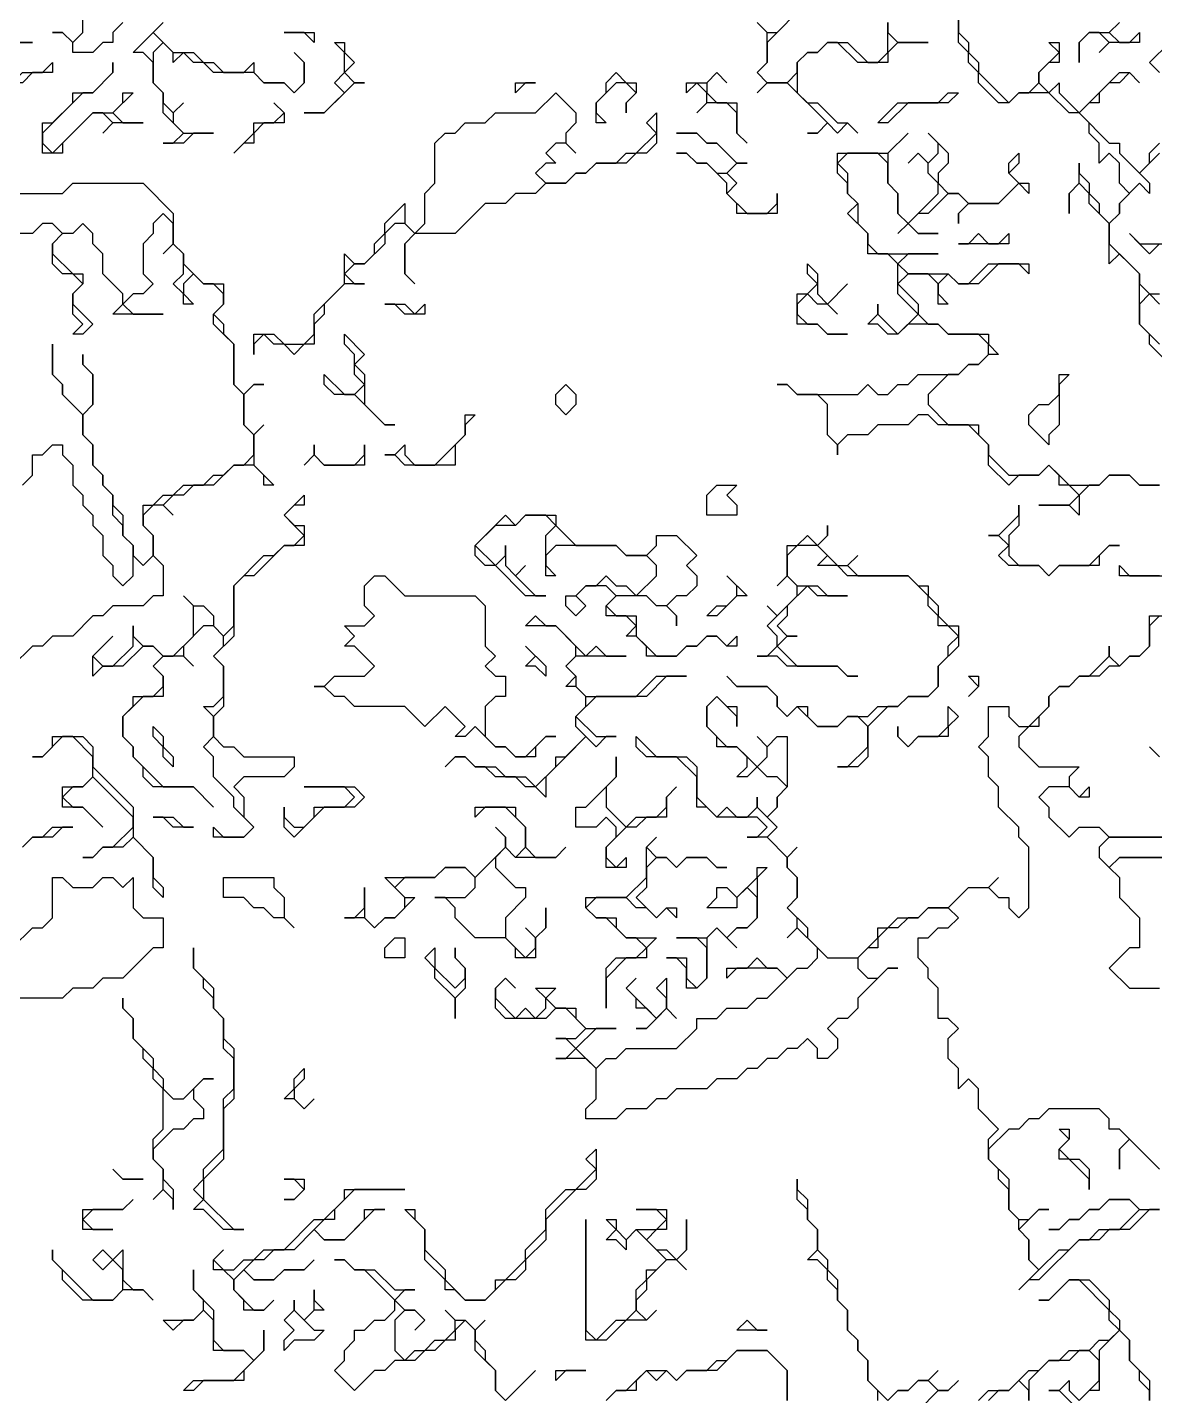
# Model space of a CAD drawing. Header units: metres. Extents: x 0 to 96.9, y 0 to 54.3.
# Drawn here: x 76.55 to 87.75, y 21.15 to 34.75 of the extents above; entities that cross this region are included whole.
import ezdxf

# ---------------------------------------------------------------- set-up
doc = ezdxf.new("R2010")
doc.units = ezdxf.units.M

msp = doc.modelspace()

# ---------------------------------------------------------------- linework, layer by layer
for points in [[(77.5, 34.8), (77.4, 34.7), (77.4, 34.6), (77.3, 34.6), (77.2, 34.5), (77, 34.5), (77, 34.6), (76.9, 34.7), (76.8, 34.7), (76.9, 34.7), (77, 34.6), (77.1, 34.7), (77.1, 34.9)], [(83.8, 34.8), (83.9, 34.7), (84, 34.7), (84.2, 34.9)], [(85.8, 34.9), (85.8, 34.7), (85.9, 34.6), (85.9, 34.5), (86, 34.4), (86, 34.3), (86.3, 34), (86.4, 34.1), (86.5, 34.1), (86.6, 34.2), (86.6, 34.3), (86.8, 34.5), (86.7, 34.6), (86.8, 34.6), (86.8, 34.4), (86.7, 34.4), (86.6, 34.3), (86.6, 34.2), (86.7, 34.1), (86.8, 34.2), (86.8, 34.1), (87, 33.9), (87.4, 34.3), (87.5, 34.3), (87.6, 34.2), (87.5, 34.3), (87.4, 34.2), (87.3, 34.2), (87.2, 34.1), (87.2, 34), (87.1, 34), (87, 33.9), (87.3, 33.6), (87.4, 33.6), (87.4, 33.5), (87.6, 33.3), (87.7, 33.4), (87.7, 33.5), (87.8, 33.6)], [(87.9, 31.4), (87.7, 31.6), (87.7, 31.7), (87.6, 31.8), (87.6, 32.3), (87.4, 32.5), (87.3, 32.4), (87.3, 32.8), (87.1, 33), (87.1, 33.1), (87, 33.2), (86.9, 33.1), (86.9, 32.9), (86.9, 33.1), (87, 33.2), (87, 33.4), (87, 33.3), (87.1, 33.2), (87.1, 33.1), (87.2, 33), (87.2, 32.9), (87.3, 32.8), (87.4, 32.9), (87.4, 33), (87.5, 33.1), (87.4, 33.2), (87.4, 33.4), (87.3, 33.5), (87.2, 33.4), (87.2, 33.6), (87.1, 33.7), (87.1, 33.8), (87, 33.9), (86.9, 33.9), (86.7, 34.1), (86.4, 34.1), (86.3, 34), (86.2, 34), (86, 34.2), (86, 34.3), (85.9, 34.4), (85.9, 34.5), (85.8, 34.6), (85.8, 34.9)], [(77.9, 34.8), (77.8, 34.7), (78, 34.5), (78.2, 34.5), (78.3, 34.4), (78.4, 34.4), (78.5, 34.3), (78.7, 34.3), (78.8, 34.4), (78.8, 34.3), (78.9, 34.2), (79.1, 34.2), (79.2, 34.1), (79.3, 34.2), (79.3, 34.4), (79.2, 34.5), (79.3, 34.4), (79.3, 34.2), (79.2, 34.1), (79.1, 34.2), (78.9, 34.2), (78.8, 34.3), (78.4, 34.3), (78.3, 34.4), (78.2, 34.4), (78.1, 34.5), (78, 34.4), (78, 34.5), (77.9, 34.6), (77.8, 34.5), (77.8, 34.2), (77.9, 34.1), (77.9, 34), (78, 33.9), (78.1, 34), (78, 33.9), (78, 33.8), (78.1, 33.7), (78.4, 33.7), (78.2, 33.7), (78.1, 33.6), (77.9, 33.6), (78, 33.6), (78.1, 33.7), (77.9, 33.9), (77.9, 34.1), (77.8, 34.2), (77.8, 34.4), (77.7, 34.5), (77.6, 34.5), (77.9, 34.8)], [(84.1, 34.8), (83.9, 34.6), (83.9, 34.4), (83.8, 34.3), (83.9, 34.2), (84.1, 34.2), (84.2, 34.3), (84.2, 34.4), (84.3, 34.5), (84.4, 34.5), (84.5, 34.6), (84.7, 34.6), (84.9, 34.4), (85, 34.4), (85.1, 34.5), (85.1, 34.8), (85.1, 34.7), (85.2, 34.6), (85.5, 34.6), (85.2, 34.6), (85.1, 34.5), (85.1, 34.4), (84.8, 34.4), (84.6, 34.6), (84.5, 34.6), (84.4, 34.5), (84.3, 34.5), (84.2, 34.4), (84.2, 34.1), (84.3, 34), (84.4, 34), (84.6, 33.8), (84.7, 33.8), (84.8, 33.7), (84.7, 33.8), (84.6, 33.7), (84.5, 33.8), (84.4, 33.7), (84.3, 33.7), (84.4, 33.7), (84.5, 33.8), (84.1, 34.2), (83.9, 34.2), (83.8, 34.1), (83.9, 34.2), (83.8, 34.3), (83.9, 34.4), (83.9, 34.7), (83.8, 34.8)], [(87.4, 34.8), (87.3, 34.7), (87.4, 34.6), (87.5, 34.6), (87.6, 34.7), (87.6, 34.6), (87.3, 34.6), (87.2, 34.5), (87.3, 34.6), (87.2, 34.7), (87.1, 34.7), (87, 34.6), (87, 34.4), (87, 34.6), (87.1, 34.7), (87.3, 34.7), (87.4, 34.8)], [(76.4, 34.6), (76.6, 34.6), (76.4, 34.6)], [(87.8, 34.3), (87.7, 34.4), (87.9, 34.6)], [(87.8, 30.2), (87.6, 30.2), (87.5, 30.3), (87.3, 30.3), (87.2, 30.2), (87.1, 30.2), (87, 30.1), (87, 29.9), (86.9, 30), (86.6, 30), (86.9, 30), (87, 30.1), (86.9, 30.2), (86.8, 30.2), (86.8, 30.3), (86.7, 30.4), (86.6, 30.3), (86.4, 30.3), (86.3, 30.2), (86.1, 30.4), (86.1, 30.6), (85.9, 30.8), (85.6, 30.8), (85.5, 30.9), (85.4, 30.9), (85.3, 30.8), (85, 30.8), (84.9, 30.7), (84.7, 30.7), (84.6, 30.6), (84.6, 30.5), (84.6, 30.6), (84.5, 30.7), (84.5, 31), (84.4, 31.1), (84.2, 31.1), (84.1, 31.2), (84, 31.2), (84.1, 31.2), (84.2, 31.1), (84.8, 31.1), (84.9, 31.2), (85, 31.1), (85.1, 31.1), (85.2, 31.2), (85.3, 31.2), (85.4, 31.3), (85.8, 31.3), (85.9, 31.4), (86, 31.4), (86.1, 31.5), (86.1, 31.6), (86, 31.7), (85.7, 31.7), (85.6, 31.8), (85.3, 31.8), (85.2, 31.7), (85.1, 31.7), (85, 31.8), (84.9, 31.8), (85, 31.9), (85, 32), (85, 31.9), (85.2, 31.7), (85.4, 31.9), (85.2, 32.1), (85.2, 32.4), (85.1, 32.5), (84.9, 32.5), (84.9, 32.7), (84.7, 32.9), (84.8, 33), (84.7, 33.1), (84.7, 33.2), (84.6, 33.3), (84.6, 33.5), (85.1, 33.5), (85.3, 33.7), (85.1, 33.5), (85.1, 33.2), (85.2, 33.1), (85.2, 32.9), (85.3, 32.8), (85.6, 33.1), (85.6, 33.2), (85.5, 33.3), (85.5, 33.4), (85.4, 33.5), (85.3, 33.4), (85.4, 33.5), (85.5, 33.4), (85.6, 33.5), (85.6, 33.6), (85.5, 33.7), (85.7, 33.5), (85.7, 33.4), (85.6, 33.3), (85.6, 33.2), (85.7, 33.1), (85.8, 33.1), (85.9, 33), (86.2, 33), (86.4, 33.2), (86.3, 33.3), (86.3, 33.4), (86.4, 33.5), (86.4, 33.4), (86.3, 33.3), (86.4, 33.2), (86.5, 33.2), (86.5, 33.1), (86.4, 33.2), (86.2, 33), (85.9, 33), (85.8, 32.9), (85.8, 32.8), (85.8, 32.9), (85.9, 33), (85.8, 33.1), (85.7, 33.1), (85.5, 32.9), (85.4, 32.9), (85.3, 32.8), (85.4, 32.7), (85.6, 32.7), (85.4, 32.7), (85.3, 32.8), (85.2, 32.7), (85.3, 32.8), (85.2, 32.9), (85.2, 33.1), (85.1, 33.2), (85.1, 33.4), (85, 33.5), (84.7, 33.5), (84.6, 33.4), (84.7, 33.3), (84.7, 33.1), (84.8, 33), (84.8, 32.8), (84.9, 32.7), (84.9, 32.6), (85, 32.5), (85.6, 32.5), (85.3, 32.5), (85.2, 32.4), (85.3, 32.3), (85.7, 32.3), (85.8, 32.2), (85.9, 32.2), (86.1, 32.4), (86.5, 32.4), (86.5, 32.3), (86.4, 32.4), (86.2, 32.4), (86, 32.2), (85.8, 32.2), (85.7, 32.3), (85.6, 32.2), (85.6, 32.1), (85.7, 32), (85.6, 32), (85.6, 32.2), (85.5, 32.3), (85.3, 32.3), (85.2, 32.2), (85.4, 32), (85.4, 31.9), (85.5, 31.8), (85.6, 31.8), (85.7, 31.7), (86.1, 31.7), (86.1, 31.6), (86.2, 31.5), (86.1, 31.5), (86, 31.4), (85.9, 31.4), (85.8, 31.3), (85.7, 31.3), (85.5, 31.1), (85.5, 31), (85.7, 30.8), (86, 30.8), (86, 30.7), (86.1, 30.6), (86.1, 30.5), (86.3, 30.3), (86.6, 30.3), (86.7, 30.4), (86.9, 30.2), (87.2, 30.2), (87.3, 30.3), (87.5, 30.3), (87.6, 30.2), (87.8, 30.2)], [(87.8, 33.5), (87.6, 33.3), (87.7, 33.2), (87.7, 33.1), (87.6, 33.2), (87.4, 33), (87.4, 32.9), (87.3, 32.8), (87.3, 32.6), (87.6, 32.3), (87.6, 32.2), (87.7, 32.1), (87.8, 32.1)], [(76.4, 33.1), (76.9, 33.1), (77, 33.2), (77.7, 33.2), (78, 32.9), (78, 32.6), (78.1, 32.5), (78.1, 32.4), (78.3, 32.2), (78.5, 32.2), (78.5, 32), (78.4, 31.9), (78.5, 31.8), (78.5, 31.7), (78.6, 31.6), (78.6, 31.2), (78.7, 31.1), (78.8, 31.2), (78.9, 31.2), (78.8, 31.2), (78.7, 31.1), (78.7, 30.8), (78.8, 30.7), (78.9, 30.8), (78.8, 30.7), (78.8, 30.4), (79, 30.2), (78.9, 30.2), (78.9, 30.3), (78.8, 30.4), (78.6, 30.4), (78.4, 30.2), (78.2, 30.2), (78.1, 30.1), (78, 30.1), (77.9, 30), (78, 29.9), (77.9, 30), (77.8, 30), (77.7, 29.9), (77.7, 29.8), (77.8, 29.7), (77.8, 29.5), (77.9, 29.4), (77.9, 29.1), (77.8, 29.1), (77.7, 29), (77.4, 29), (77.3, 28.9), (77.2, 28.9), (77, 28.7), (76.8, 28.7), (76.7, 28.6), (76.6, 28.6), (76.4, 28.4)], [(76.5, 30.2), (76.6, 30.3), (76.6, 30.5), (76.7, 30.5), (76.8, 30.6), (76.9, 30.6), (76.9, 30.5), (77, 30.4), (77, 30.2), (77.1, 30.1), (77.1, 30), (77.2, 29.9), (77.2, 29.8), (77.3, 29.7), (77.3, 29.5), (77.4, 29.4), (77.4, 29.3), (77.5, 29.2), (77.6, 29.3), (77.6, 29.6), (77.5, 29.7), (77.5, 29.8), (77.4, 29.9), (77.4, 30.1), (77.3, 30.2), (77.3, 30.3), (77.2, 30.4), (77.2, 30.6), (77.1, 30.7), (77.1, 30.9), (76.9, 31.1), (76.9, 31.2), (76.8, 31.3), (76.8, 31.6), (76.8, 31.3), (76.9, 31.2), (76.9, 31.1), (77.1, 30.9), (77.2, 31), (77.2, 31.3), (77.1, 31.4), (77.1, 31.5), (77.1, 31.4), (77.2, 31.3), (77.2, 31), (77.1, 30.9), (77.1, 30.7), (77.2, 30.6), (77.2, 30.4), (77.3, 30.3), (77.3, 30.2), (77.4, 30.1), (77.4, 30), (77.5, 29.9), (77.5, 29.7), (77.6, 29.6), (77.6, 29.5), (77.7, 29.4), (77.8, 29.5), (77.8, 29.7), (77.7, 29.8), (77.7, 30), (77.8, 30), (77.9, 30.1), (78, 30.1), (78.1, 30.2), (78.3, 30.2), (78.4, 30.3), (78.5, 30.3), (78.6, 30.4), (78.7, 30.4), (78.8, 30.5), (78.8, 30.7), (78.7, 30.8), (78.7, 31.1), (78.6, 31.2), (78.6, 31.6), (78.4, 31.8), (78.4, 31.9), (78.5, 32), (78.5, 32.1), (78.4, 32.2), (78.3, 32.2), (78.2, 32.3), (78.1, 32.2), (78.1, 32.1), (78.2, 32), (78.1, 32), (78.1, 32.1), (78, 32.2), (78.1, 32.3), (78.1, 32.5), (78, 32.6), (77.9, 32.5), (78, 32.6), (78, 32.8), (77.9, 32.9), (77.8, 32.8), (77.8, 32.7), (77.7, 32.6), (77.7, 32.3), (77.8, 32.2), (77.7, 32.1), (77.6, 32.1), (77.5, 32), (77.6, 31.9), (77.9, 31.9), (77.4, 31.9), (77.5, 32), (77.5, 32.1), (77.3, 32.3), (77.3, 32.5), (77.2, 32.6), (77.2, 32.7), (77.1, 32.8), (77, 32.7), (76.9, 32.7), (76.8, 32.6), (76.8, 32.5), (77, 32.3), (77.1, 32.3), (77.1, 32.2), (77, 32.1), (77, 32), (77.2, 31.8), (77.1, 31.7), (77, 31.7), (77.1, 31.8), (77, 31.9), (77, 32.1), (77.1, 32.2), (77, 32.3), (76.9, 32.3), (76.8, 32.4), (76.8, 32.6), (76.9, 32.7), (76.8, 32.8), (76.7, 32.8), (76.6, 32.7), (76.4, 32.7)], [(87.8, 32.6), (87.7, 32.5), (87.5, 32.7), (87.6, 32.6), (88, 32.6)], [(87.8, 32), (87.7, 32.1), (87.6, 32), (87.6, 31.8), (87.8, 31.6)], [(87.8, 29.3), (87.4, 29.3), (87.4, 29.4), (87.5, 29.3), (87.9, 29.3)], [(87.8, 23.4), (87.5, 23.7), (87.4, 23.6), (87.4, 23.4), (87.4, 23.6), (87.5, 23.7), (87.4, 23.8), (87.3, 23.8), (87.3, 23.9), (87.2, 24), (86.7, 24), (86.6, 23.9), (86.5, 23.9), (86.4, 23.8), (86.3, 23.8), (86.1, 23.6), (86.1, 23.5), (86.3, 23.3), (86.3, 23), (86.4, 22.9), (86.5, 22.9), (86.6, 23), (86.7, 23), (86.6, 23), (86.4, 22.8), (86.5, 22.7), (86.5, 22.5), (86.6, 22.4), (86.8, 22.6), (86.9, 22.6), (87, 22.7), (87.1, 22.7), (87.2, 22.8), (87.4, 22.8), (87.6, 23), (87.5, 23.1), (87.3, 23.1), (87.2, 23), (87.1, 23), (87, 22.9), (86.9, 22.9), (86.8, 22.8), (86.7, 22.8), (86.8, 22.8), (86.9, 22.9), (87, 22.9), (87.1, 23), (87.2, 23), (87.3, 23.1), (87.5, 23.1), (87.6, 23), (87.8, 23), (87.7, 23), (87.5, 22.8), (87.3, 22.8), (87.2, 22.7), (87, 22.7), (86.6, 22.3), (86.5, 22.3), (86.4, 22.2), (86.6, 22.4), (86.5, 22.5), (86.5, 22.7), (86.4, 22.8), (86.4, 22.9), (86.3, 23), (86.3, 23.2), (86.2, 23.3), (86.2, 23.4), (86.1, 23.5), (86.1, 23.7), (86.2, 23.8), (86, 24), (86, 24.2), (85.9, 24.3), (85.8, 24.2), (85.8, 24.4), (85.7, 24.5), (85.7, 24.7), (85.8, 24.8), (85.7, 24.9), (85.6, 24.9), (85.6, 25.2), (85.5, 25.3), (85.5, 25.4), (85.4, 25.5), (85.4, 25.7), (85.5, 25.7), (85.6, 25.8), (85.7, 25.8), (85.8, 25.9), (85.7, 26), (85.5, 26), (85.4, 25.9), (85.3, 25.9), (85.2, 25.8), (85.1, 25.8), (85, 25.7), (85, 25.6), (84.9, 25.6), (84.8, 25.5), (84.8, 25.4), (84.9, 25.3), (85, 25.3), (85.1, 25.4), (85.2, 25.4), (85.1, 25.4), (84.8, 25.1), (84.8, 25), (84.7, 24.9), (84.6, 24.9), (84.5, 24.8), (84.6, 24.7), (84.6, 24.6), (84.5, 24.5), (84.4, 24.5), (84.4, 24.6), (84.3, 24.7), (84.2, 24.6), (84.1, 24.6), (84, 24.5), (83.9, 24.5), (83.8, 24.4), (83.7, 24.4), (83.6, 24.3), (83.4, 24.3), (83.3, 24.2), (83, 24.2), (82.9, 24.1), (82.8, 24.1), (82.7, 24), (82.5, 24), (82.4, 23.9), (82.1, 23.9), (82.1, 24), (82.2, 24.1), (82.2, 24.4), (82.1, 24.5), (81.8, 24.5), (81.9, 24.5), (82, 24.6), (81.9, 24.7), (81.8, 24.7), (82, 24.7), (82.1, 24.8), (81.9, 25), (81.8, 25), (81.7, 24.9), (81.3, 24.9), (81.2, 25), (81.2, 25.2), (81.3, 25.3), (81.4, 25.2), (81.3, 25.3), (81.2, 25.2), (81.2, 25.1), (81.4, 24.9), (81.5, 25), (81.6, 24.9), (81.7, 25), (81.7, 25.1), (81.6, 25.2), (81.8, 25.2), (81.7, 25.1), (81.8, 25), (82, 25), (82, 24.9), (82.1, 24.8), (82.4, 24.8), (82.2, 24.8), (82, 24.6), (82.2, 24.4), (82.3, 24.5), (82.4, 24.5), (82.5, 24.6), (83, 24.6), (83.2, 24.8), (83.2, 24.9), (83.4, 24.9), (83.5, 25), (83.7, 25), (83.8, 25.1), (83.9, 25.1), (84.1, 25.3), (84, 25.4), (83.6, 25.4), (83.5, 25.3), (83.5, 25.4), (83.7, 25.4), (83.8, 25.5), (83.9, 25.4), (84, 25.4), (84.1, 25.3), (84.2, 25.4), (84.3, 25.4), (84.4, 25.5), (84.4, 25.6), (84.2, 25.8), (84.1, 25.7), (84.2, 25.8), (84.2, 25.9), (84.1, 26), (84.2, 26.1), (84.2, 26.3), (84.1, 26.4), (84.1, 26.5), (83.9, 26.7), (83.7, 26.7), (83.8, 26.7), (83.9, 26.8), (83.8, 26.9), (83.4, 26.9), (83.3, 27), (83.2, 27), (83.2, 27.3), (83, 27.5), (82.7, 27.5), (82.6, 27.6), (82.6, 27.7), (82.8, 27.5), (83.1, 27.5), (83.2, 27.4), (83.2, 27.1), (83.4, 26.9), (83.5, 27), (83.6, 26.9), (83.7, 26.9), (83.8, 27), (83.8, 27.1), (83.8, 27), (83.9, 26.9), (84, 27), (84, 27.1), (84.1, 27.2), (84, 27.3), (83.9, 27.3), (83.8, 27.4), (83.7, 27.3), (83.6, 27.3), (83.7, 27.4), (83.7, 27.5), (83.6, 27.6), (83.4, 27.6), (83.4, 27.7), (83.3, 27.8), (83.3, 28), (83.4, 28.1), (83.5, 28), (83.6, 28), (83.6, 27.8), (83.6, 27.9), (83.4, 28.1), (83.3, 28), (83.3, 27.8), (83.5, 27.6), (83.6, 27.6), (83.8, 27.4), (83.9, 27.5), (83.9, 27.6), (83.8, 27.7), (83.9, 27.6), (84, 27.7), (84.1, 27.7), (84.1, 27.2), (84, 27.1), (84, 27), (83.9, 26.9), (84, 26.8), (83.9, 26.7), (84.1, 26.5), (84.2, 26.6), (84.1, 26.5), (84.1, 26.4), (84.2, 26.3), (84.2, 26.1), (84.1, 26), (84.3, 25.8), (84.3, 25.7), (84.5, 25.5), (84.8, 25.5), (85, 25.7), (85, 25.8), (85.1, 25.8), (85.2, 25.9), (85.4, 25.9), (85.5, 26), (85.7, 26), (85.9, 26.2), (86.1, 26.2), (86.2, 26.3), (86.1, 26.2), (86.2, 26.1), (86.3, 26.1), (86.3, 26), (86.4, 25.9), (86.5, 26), (86.5, 26.6), (86.4, 26.7), (86.4, 26.8), (86.2, 27), (86.2, 27.2), (86.1, 27.3), (86.1, 27.5), (86, 27.6), (86.1, 27.7), (86.1, 28), (86.3, 28), (86.3, 27.9), (86.4, 27.8), (86.5, 27.8), (86.7, 28), (86.7, 28.1), (86.8, 28.2), (86.9, 28.2), (87, 28.3), (87.1, 28.3), (87.3, 28.5), (87.3, 28.6), (87.3, 28.5), (87.4, 28.4), (87.5, 28.5), (87.6, 28.5), (87.7, 28.6), (87.7, 28.9), (87.9, 28.9)], [(87.8, 28.9), (87.7, 28.8), (87.7, 28.6), (87.6, 28.5), (87.5, 28.5), (87.4, 28.4), (87.3, 28.4), (87.2, 28.3), (87, 28.3), (86.9, 28.2), (86.8, 28.2), (86.7, 28.1), (86.7, 28), (86.6, 27.9), (86.6, 27.8), (86.5, 27.8), (86.4, 27.7), (86.4, 27.6), (86.6, 27.4), (87, 27.4), (86.9, 27.3), (86.9, 27.2), (87, 27.1), (87.1, 27.2), (87.1, 27.1), (87, 27.1), (86.9, 27.2), (86.7, 27.2), (86.6, 27.1), (86.7, 27), (86.7, 26.9), (86.9, 26.7), (87, 26.8), (87.2, 26.8), (87.3, 26.7), (88, 26.7)], [(87.8, 27.5), (87.7, 27.6), (87.8, 27.5)], [(76.5, 26.6), (76.6, 26.7), (76.7, 26.7), (76.8, 26.8), (77, 26.8), (76.9, 26.8), (76.8, 26.7), (76.6, 26.7), (76.5, 26.6)], [(88.3, 26.7), (87.3, 26.7), (87.2, 26.6), (87.2, 26.5), (87.3, 26.4), (87.4, 26.5), (88.4, 26.5), (87.4, 26.5), (87.3, 26.4), (87.4, 26.3), (87.4, 26.1), (87.6, 25.9), (87.6, 25.6), (87.5, 25.6), (87.3, 25.4), (87.5, 25.2), (87.8, 25.2)], [(76.4, 25.6), (76.6, 25.8), (76.7, 25.8), (76.8, 25.9), (76.8, 26.3), (76.9, 26.3), (77, 26.2), (77.2, 26.2), (77.3, 26.3), (77.4, 26.3), (77.5, 26.2), (77.6, 26.3), (77.6, 26), (77.7, 25.9), (77.9, 25.9), (77.9, 25.6), (77.8, 25.6), (77.5, 25.3), (77.3, 25.3), (77.2, 25.2), (77, 25.2), (76.9, 25.1), (76.4, 25.1)], [(85, 21.1), (85, 21.2), (84.9, 21.3), (84.9, 21.5), (84.8, 21.6), (84.8, 21.7), (84.7, 21.8), (84.7, 22), (84.6, 22.1), (84.6, 22.2), (84.5, 22.3), (84.5, 22.4), (84.4, 22.5), (84.3, 22.5), (84.4, 22.6), (84.4, 22.8), (84.3, 22.9), (84.3, 23), (84.2, 23.1), (84.2, 23.3), (84.2, 23.2), (84.3, 23.1), (84.3, 22.9), (84.4, 22.8), (84.4, 22.6), (84.5, 22.5), (84.5, 22.4), (84.6, 22.3), (84.6, 22.1), (84.7, 22), (84.7, 21.8), (84.8, 21.7), (84.8, 21.6), (84.9, 21.5), (84.9, 21.3), (85.1, 21.1), (85.2, 21.2), (85.3, 21.2), (85.4, 21.3), (85.5, 21.3), (85.6, 21.4), (85.5, 21.3), (85.6, 21.2), (85.7, 21.2), (85.8, 21.3), (85.7, 21.2), (85.6, 21.2), (85.4, 21)], [(81.3, 21.1), (81.2, 21.2), (81.2, 21.4), (81, 21.6), (81, 21.8), (80.9, 21.9), (80.8, 21.8), (80.8, 21.7), (80.7, 21.7), (80.6, 21.6), (80.5, 21.6), (80.4, 21.5), (80.2, 21.5), (80.1, 21.4), (80, 21.4), (79.8, 21.2), (79.6, 21.4), (79.7, 21.5), (79.7, 21.6), (79.8, 21.7), (79.8, 21.8), (79.9, 21.8), (80, 21.9), (80.1, 21.9), (80.2, 22), (80.2, 22.1), (79.9, 22.4), (79.8, 22.4), (79.7, 22.5), (79.6, 22.5), (79.7, 22.5), (79.8, 22.4), (80, 22.4), (80.2, 22.2), (80.4, 22.2), (80.3, 22.2), (80.2, 22.1), (80.3, 22), (80.4, 22), (80.5, 21.9), (80.4, 21.8), (80.5, 21.9), (80.4, 22), (80.3, 22), (80.2, 21.9), (80.2, 21.6), (80.3, 21.5), (80.4, 21.6), (80.5, 21.6), (80.6, 21.7), (80.7, 21.7), (80.8, 21.8), (80.8, 21.9), (80.7, 22), (80.8, 21.9), (80.9, 21.9), (81, 21.8), (81.1, 21.9), (81, 21.8), (81, 21.7), (81.1, 21.6), (81.1, 21.5), (81.2, 21.4), (81.2, 21.2), (81.3, 21.1), (81.6, 21.4), (81.3, 21.1)], [(86, 21.1), (86.1, 21.2), (86.3, 21.2), (86.5, 21.4), (86.6, 21.4), (86.7, 21.5), (86.8, 21.5), (86.9, 21.6), (87.1, 21.6), (87.2, 21.7), (87.3, 21.7), (87.4, 21.8), (87.3, 21.9), (87.3, 22), (87, 22.3), (86.9, 22.3), (86.7, 22.1), (86.6, 22.1), (86.7, 22.1), (86.9, 22.3), (87.1, 22.3), (87.3, 22.1), (87.3, 22), (87.4, 21.9), (87.4, 21.8), (87.5, 21.7), (87.5, 21.5), (87.7, 21.3), (87.7, 21.1)], [(87.7, 21.1), (87.7, 21.2), (87.6, 21.3), (87.6, 21.4), (87.5, 21.5), (87.5, 21.7), (87.4, 21.8), (87.2, 21.6), (87.2, 21.2), (87.1, 21.2), (87, 21.1)], [(84.1, 21.1), (84.1, 21.4), (83.9, 21.6), (83.6, 21.6), (83.4, 21.4), (83.1, 21.4), (83, 21.3), (82.9, 21.4), (82.8, 21.3), (82.7, 21.4), (82.6, 21.3), (82.6, 21.2), (82.4, 21.2), (82.3, 21.1)], [(82.3, 21.1), (82.4, 21.2), (82.5, 21.2), (82.7, 21.4), (82.9, 21.4), (83, 21.3), (83.1, 21.4), (83.3, 21.4), (83.4, 21.5), (83.5, 21.5), (83.6, 21.6), (83.9, 21.6), (84.1, 21.4), (84.1, 21.1)], [(87.1, 20.9), (86.8, 21.2), (86.7, 21.2), (86.8, 21.2), (86.9, 21.3), (86.9, 21.2), (87, 21.1), (87.2, 21.3), (87.2, 21.5), (87.1, 21.6), (87, 21.6), (86.9, 21.5), (86.7, 21.5), (86.5, 21.3), (86.5, 21.1)], [(85.4, 21), (85.6, 21.2), (85.5, 21.3), (85.4, 21.3), (85.3, 21.2), (85.2, 21.2), (85.1, 21.1)], [(86.5, 21.1), (86.5, 21.2), (86.4, 21.3), (86.3, 21.2), (86.2, 21.2), (86.1, 21.1)]]:
    msp.add_lwpolyline(points)
for points in [[(79.4, 34.6), (79.3, 34.7), (79.1, 34.7), (79.4, 34.7)], [(79.3, 33.9), (79.5, 33.9), (79.7, 34.1), (79.6, 34.2), (79.7, 34.3), (79.7, 34.5), (79.6, 34.6), (79.7, 34.6), (79.7, 34.5), (79.8, 34.4), (79.7, 34.3), (79.8, 34.2), (79.9, 34.2), (79.8, 34.2), (79.5, 33.9)], [(75.9, 34), (76.2, 34), (76.3, 34.1), (76.3, 34.2), (76.4, 34.2), (76.5, 34.3), (76.7, 34.3), (76.8, 34.4), (76.8, 34.3), (76.6, 34.3), (76.5, 34.2), (76.4, 34.2), (76.2, 34)], [(76.7, 33.5), (76.7, 33.8), (76.8, 33.8), (77, 34), (77, 34.1), (77.2, 34.1), (77.4, 34.3), (77.4, 34.4), (77.4, 34.3), (77.2, 34.1), (77.1, 34.1), (76.7, 33.7), (76.7, 33.6), (76.8, 33.5), (77.2, 33.9), (77.4, 33.9), (77.5, 34), (77.5, 34.1), (77.6, 34.1), (77.4, 33.9), (77.5, 33.8), (77.7, 33.8), (77.4, 33.8), (77.3, 33.7), (77.4, 33.8), (77.3, 33.9), (77.2, 33.9), (76.9, 33.6), (76.9, 33.5)], [(82.2, 33.8), (82.2, 34), (82.3, 34.1), (82.3, 34.2), (82.4, 34.3), (82.5, 34.2), (82.6, 34.2), (82.6, 34.1), (82.5, 34), (82.5, 33.9), (82.5, 34), (82.6, 34.1), (82.5, 34.2), (82.4, 34.2), (82.2, 34), (82.2, 33.9), (82.3, 33.8)], [(83.7, 33.6), (83.6, 33.7), (83.6, 33.9), (83.5, 34), (83.3, 34), (83.2, 33.9), (83.3, 34), (83.3, 34.1), (83.2, 34.2), (83.1, 34.1), (83.1, 34.2), (83.3, 34.2), (83.4, 34.3), (83.5, 34.2), (83.4, 34.3), (83.3, 34.2), (83.3, 34.1), (83.4, 34), (83.6, 34), (83.6, 33.7)], [(81.4, 34.1), (81.4, 34.2), (81.6, 34.2), (81.5, 34.2)], [(78.6, 33.5), (78.8, 33.7), (78.8, 33.8), (79, 33.8), (79.1, 33.9), (79, 34), (79.1, 33.9), (79.1, 33.8), (78.9, 33.8), (78.8, 33.7), (78.8, 33.6), (78.7, 33.6)], [(78.8, 31.5), (78.8, 31.7), (79, 31.7), (79.1, 31.6), (79.3, 31.6), (79.4, 31.7), (79.4, 31.9), (79.7, 32.2), (79.7, 32.5), (79.8, 32.4), (79.9, 32.4), (80, 32.5), (80, 32.6), (80.1, 32.7), (80.1, 32.8), (80.3, 33), (80.3, 32.8), (80.4, 32.7), (80.5, 32.8), (80.5, 33.1), (80.6, 33.2), (80.6, 33.6), (80.7, 33.7), (80.8, 33.7), (80.9, 33.8), (81.1, 33.8), (81.2, 33.9), (81.6, 33.9), (81.8, 34.1), (82, 33.9), (82, 33.8), (81.9, 33.7), (81.9, 33.6), (82, 33.5), (81.9, 33.6), (81.8, 33.6), (81.7, 33.5), (81.8, 33.4), (81.7, 33.4), (81.6, 33.3), (81.7, 33.2), (81.9, 33.2), (82, 33.3), (82.1, 33.3), (82.2, 33.4), (82.4, 33.4), (82.5, 33.5), (82.6, 33.5), (82.8, 33.7), (82.7, 33.8), (82.8, 33.9), (82.8, 33.6), (82.7, 33.5), (82.6, 33.5), (82.5, 33.4), (82.2, 33.4), (82.1, 33.3), (82, 33.3), (81.9, 33.2), (81.7, 33.2), (81.6, 33.1), (81.4, 33.1), (81.3, 33), (81.1, 33), (80.8, 32.7), (80.4, 32.7), (80.3, 32.6), (80.3, 32.3), (80.4, 32.2), (80.3, 32.3), (80.3, 32.6), (80.4, 32.7), (80.3, 32.8), (80.2, 32.8), (80.1, 32.7), (80.1, 32.6), (79.9, 32.4), (79.8, 32.4), (79.7, 32.3), (79.8, 32.2), (79.9, 32.2), (79.7, 32.2), (79.5, 32), (79.5, 31.9), (79.4, 31.8), (79.4, 31.6), (79.3, 31.6), (79.2, 31.5), (79.1, 31.6), (79, 31.6), (78.9, 31.7), (78.8, 31.6)], [(85, 33.8), (85.2, 34), (85.6, 34), (85.7, 34.1), (85.8, 34.1), (85.7, 34), (85.3, 34), (85.1, 33.8)], [(83.6, 32.9), (83.6, 33), (83.5, 33.1), (83.5, 33.2), (83.3, 33.4), (83.2, 33.4), (83.1, 33.5), (83, 33.5), (83.1, 33.5), (83.2, 33.4), (83.3, 33.4), (83.4, 33.3), (83.5, 33.3), (83.6, 33.4), (83.4, 33.6), (83.3, 33.6), (83.2, 33.7), (83, 33.7), (83.2, 33.7), (83.3, 33.6), (83.4, 33.6), (83.6, 33.4), (83.7, 33.4), (83.6, 33.4), (83.5, 33.3), (83.6, 33.2), (83.5, 33.1), (83.7, 32.9), (83.9, 32.9), (84, 33), (84, 33.1), (84, 32.9)], [(85.8, 32.6), (85.9, 32.6), (86, 32.7), (86.1, 32.6), (86.2, 32.6), (86.3, 32.7), (86.3, 32.6)], [(84.5, 31.7), (84.4, 31.8), (84.2, 31.8), (84.2, 32.1), (84.3, 32.1), (84.4, 32.2), (84.3, 32.3), (84.3, 32.4), (84.4, 32.3), (84.4, 32.1), (84.5, 32), (84.7, 32.2), (84.5, 32), (84.6, 31.9), (84.5, 32), (84.4, 32), (84.3, 32.1), (84.2, 32), (84.2, 31.9), (84.3, 31.8), (84.4, 31.8), (84.5, 31.7), (84.7, 31.7)], [(80.3, 31.9), (80.2, 32), (80.1, 32), (80.3, 32), (80.4, 31.9), (80.5, 32), (80.5, 31.9)], [(80.1, 30.8), (79.8, 31.1), (79.6, 31.1), (79.5, 31.2), (79.5, 31.3), (79.7, 31.1), (79.8, 31.1), (79.9, 31.2), (79.8, 31.3), (79.8, 31.5), (79.7, 31.6), (79.7, 31.7), (79.9, 31.5), (79.8, 31.4), (79.9, 31.3), (79.9, 31), (80.1, 30.8), (80.2, 30.8)], [(86.7, 30.6), (86.5, 30.8), (86.5, 30.9), (86.6, 31), (86.7, 31), (86.8, 31.1), (86.8, 31.3), (86.9, 31.3), (86.8, 31.2), (86.8, 30.8), (86.7, 30.7)], [(81.9, 30.9), (81.8, 31), (81.8, 31.1), (81.9, 31.2), (82, 31.1), (82, 31)], [(80.3, 30.4), (80.2, 30.5), (80.1, 30.5), (80.2, 30.5), (80.3, 30.6), (80.3, 30.5), (80.4, 30.4), (80.6, 30.4), (80.9, 30.7), (80.9, 30.9), (81, 30.9), (80.9, 30.8), (80.9, 30.7), (80.8, 30.6), (80.8, 30.4)], [(79.3, 30.4), (79.4, 30.5), (79.4, 30.6), (79.4, 30.5), (79.5, 30.4), (79.8, 30.4), (79.9, 30.5), (79.9, 30.6), (79.9, 30.4), (79.5, 30.4), (79.4, 30.5)], [(83.3, 29.9), (83.3, 30.1), (83.4, 30.2), (83.6, 30.2), (83.5, 30.1), (83.6, 30), (83.6, 29.9)], [(78.4, 26.7), (78.4, 26.8), (78.5, 26.7), (78.7, 26.7), (78.8, 26.8), (78.6, 27), (78.6, 27.1), (78.4, 27.3), (78.4, 27.5), (78.3, 27.6), (78.4, 27.7), (78.4, 27.9), (78.3, 28), (78.4, 28), (78.5, 28.1), (78.5, 28.4), (78.4, 28.5), (78.5, 28.6), (78.5, 28.7), (78.4, 28.8), (78.3, 28.8), (78.1, 28.6), (78.1, 28.5), (78.2, 28.4), (78.1, 28.5), (77.9, 28.5), (77.8, 28.4), (77.9, 28.3), (77.9, 28.1), (77.7, 28.1), (77.5, 27.9), (77.5, 27.7), (77.6, 27.6), (77.6, 27.5), (77.9, 27.2), (78.2, 27.2), (78.4, 27), (78.2, 27.2), (77.8, 27.2), (77.7, 27.3), (77.7, 27.4), (77.6, 27.5), (77.6, 27.6), (77.5, 27.7), (77.5, 27.9), (77.6, 28), (77.6, 28.1), (77.8, 28.1), (77.9, 28.2), (77.9, 28.3), (77.8, 28.4), (77.9, 28.5), (77.8, 28.6), (77.7, 28.6), (77.5, 28.4), (77.3, 28.4), (77.2, 28.3), (77.2, 28.5), (77.4, 28.7), (77.2, 28.5), (77.3, 28.4), (77.4, 28.4), (77.6, 28.6), (77.6, 28.8), (77.6, 28.7), (77.7, 28.6), (77.8, 28.6), (77.9, 28.5), (78, 28.5), (78.2, 28.7), (78.2, 29), (78.1, 29.1), (78.2, 29), (78.3, 29), (78.4, 28.9), (78.4, 28.8), (78.5, 28.7), (78.6, 28.8), (78.6, 29.2), (78.9, 29.5), (79, 29.5), (79.1, 29.6), (79.2, 29.6), (79.3, 29.7), (79.1, 29.9), (79.3, 30.1), (79.3, 30), (79.2, 30), (79.1, 29.9), (79.2, 29.8), (79.3, 29.8), (79.3, 29.6), (79.1, 29.6), (78.8, 29.3), (78.7, 29.3), (78.6, 29.2), (78.6, 28.7), (78.4, 28.5), (78.5, 28.4), (78.5, 28), (78.4, 27.9), (78.4, 27.7), (78.5, 27.6), (78.6, 27.6), (78.7, 27.5), (79.2, 27.5), (79.2, 27.4), (79.1, 27.3), (78.7, 27.3), (78.6, 27.2), (78.7, 27.1), (78.7, 26.9), (78.8, 26.8), (78.7, 26.7)], [(86.7, 29.3), (86.6, 29.4), (86.3, 29.4), (86.2, 29.5), (86.3, 29.6), (86.2, 29.7), (86.1, 29.7), (86.2, 29.7), (86.4, 29.9), (86.4, 30), (86.4, 29.8), (86.3, 29.7), (86.3, 29.5), (86.4, 29.4), (86.6, 29.4), (86.7, 29.3), (86.8, 29.4), (87.1, 29.4), (87.3, 29.6), (87.4, 29.6), (87.3, 29.6), (87.2, 29.5), (87.2, 29.4), (86.8, 29.4)], [(82.7, 28.5), (82.7, 28.6), (82.6, 28.7), (82.5, 28.7), (82.6, 28.8), (82.5, 28.9), (82.3, 28.9), (82.3, 29), (82.4, 29.1), (82.3, 29.2), (82.1, 29.2), (82, 29.1), (82.1, 29), (82, 28.9), (81.9, 29), (81.9, 29.1), (82, 29.1), (82.1, 29.2), (82.2, 29.2), (82.3, 29.3), (82.4, 29.2), (82.5, 29.2), (82.6, 29.1), (82.8, 29.3), (82.8, 29.4), (82.7, 29.5), (82.5, 29.5), (82.4, 29.6), (81.8, 29.6), (81.7, 29.5), (81.7, 29.4), (81.8, 29.3), (81.7, 29.3), (81.7, 29.7), (81.8, 29.8), (81.7, 29.9), (81.5, 29.9), (81.4, 29.8), (81.2, 29.8), (81, 29.6), (81.2, 29.4), (81.3, 29.5), (81.3, 29.6), (81.3, 29.4), (81.4, 29.3), (81.5, 29.4), (81.4, 29.3), (81.6, 29.1), (81.7, 29.1), (81.5, 29.1), (81.2, 29.4), (81.1, 29.4), (81, 29.5), (81, 29.6), (81.3, 29.9), (81.4, 29.8), (81.5, 29.9), (81.8, 29.9), (81.8, 29.8), (82, 29.6), (82.4, 29.6), (82.5, 29.5), (82.7, 29.5), (82.8, 29.6), (82.8, 29.7), (83, 29.7), (83.2, 29.5), (83.1, 29.4), (83.2, 29.3), (83.2, 29.2), (83.1, 29.1), (83, 29.1), (82.9, 29), (83, 28.9), (83, 28.8), (83, 28.9), (82.9, 29), (82.8, 29), (82.7, 29.1), (82.4, 29.1), (82.3, 29), (82.4, 28.9), (82.6, 28.9), (82.6, 28.7), (82.8, 28.5), (83, 28.5), (83.1, 28.6), (83.2, 28.6), (83.3, 28.7), (83.4, 28.7), (83.5, 28.6), (83.6, 28.7), (83.6, 28.6), (83.5, 28.6), (83.4, 28.7), (83.3, 28.7), (83.2, 28.6), (83.1, 28.6), (83, 28.5)], [(84.6, 27.4), (84.7, 27.4), (84.9, 27.6), (84.9, 27.8), (84.8, 27.9), (84.7, 27.9), (84.6, 27.8), (84.4, 27.8), (84.2, 28), (84.1, 27.9), (84, 28), (84, 28.1), (83.9, 28.2), (83.6, 28.2), (83.5, 28.3), (83.6, 28.2), (83.9, 28.2), (84, 28.1), (84, 28), (84.1, 27.9), (84.2, 28), (84.3, 28), (84.3, 27.9), (84.4, 27.8), (84.6, 27.8), (84.7, 27.9), (84.9, 27.9), (85, 28), (85.2, 28), (85.3, 28.1), (85.5, 28.1), (85.6, 28.2), (85.6, 28.4), (85.7, 28.5), (85.7, 28.6), (85.8, 28.7), (85.7, 28.8), (85.6, 28.8), (85.6, 28.9), (85.5, 29), (85.5, 29.1), (85.3, 29.3), (84.7, 29.3), (84.6, 29.4), (84.4, 29.4), (84.5, 29.5), (84.4, 29.6), (84.2, 29.6), (84.1, 29.5), (84.1, 29.3), (84.2, 29.2), (84.4, 29.2), (84.5, 29.1), (84.7, 29.1), (84.4, 29.1), (84.3, 29.2), (84.1, 29), (84.1, 28.9), (84, 28.8), (84.1, 28.7), (84.2, 28.7), (84.1, 28.7), (84, 28.6), (84.2, 28.4), (84.6, 28.4), (84.7, 28.3), (84.8, 28.3), (84.7, 28.3), (84.6, 28.4), (84.1, 28.4), (84, 28.5), (83.8, 28.5), (83.9, 28.5), (84, 28.6), (84, 28.7), (83.9, 28.8), (84, 28.9), (83.9, 29), (84, 28.9), (84.2, 29.1), (84.2, 29.2), (84.1, 29.3), (84, 29.2), (84.1, 29.3), (84.1, 29.6), (84.2, 29.6), (84.3, 29.7), (84.4, 29.6), (84.5, 29.7), (84.5, 29.8), (84.5, 29.7), (84.4, 29.6), (84.6, 29.4), (84.7, 29.4), (84.8, 29.5), (84.7, 29.4), (84.8, 29.3), (85.3, 29.3), (85.4, 29.2), (85.5, 29.2), (85.5, 29.1), (85.6, 29), (85.6, 28.9), (85.7, 28.8), (85.8, 28.8), (85.8, 28.6), (85.6, 28.4), (85.6, 28.2), (85.5, 28.1), (85.3, 28.1), (85.2, 28), (85.1, 28), (84.9, 27.8), (84.9, 27.5), (84.8, 27.4)], [(81.4, 27.5), (81.3, 27.6), (81.2, 27.6), (81, 27.8), (80.9, 27.7), (80.8, 27.7), (80.9, 27.8), (80.7, 28), (80.5, 27.8), (80.3, 28), (79.8, 28), (79.7, 28.1), (79.6, 28.1), (79.5, 28.2), (79.4, 28.2), (79.5, 28.2), (79.6, 28.3), (79.9, 28.3), (80, 28.4), (79.8, 28.6), (79.7, 28.6), (79.8, 28.7), (79.7, 28.8), (79.9, 28.8), (80, 28.9), (79.9, 29), (79.9, 29.2), (80, 29.3), (80.1, 29.3), (80.3, 29.1), (81, 29.1), (81.1, 29), (81.1, 28.6), (81.2, 28.5), (81.1, 28.4), (81.2, 28.3), (81.3, 28.3), (81.3, 28.1), (81.2, 28.1), (81.1, 28), (81.1, 27.7), (81.2, 27.6), (81.3, 27.6), (81.4, 27.5), (81.5, 27.5), (81.7, 27.7), (81.8, 27.7), (81.7, 27.7), (81.6, 27.6), (81.6, 27.5)], [(83.3, 28.9), (83.4, 29), (83.5, 29), (83.6, 29.1), (83.6, 29.2), (83.5, 29.3), (83.7, 29.1), (83.6, 29.1), (83.4, 28.9)], [(81.7, 27.1), (81.6, 27.2), (81.5, 27.2), (81.4, 27.3), (81.2, 27.3), (81.1, 27.4), (81, 27.4), (80.9, 27.5), (80.8, 27.5), (80.7, 27.4), (80.8, 27.5), (80.9, 27.5), (81, 27.4), (81.2, 27.4), (81.3, 27.3), (81.5, 27.3), (81.6, 27.2), (81.8, 27.4), (81.8, 27.5), (81.9, 27.5), (82.1, 27.7), (82, 27.8), (82, 27.9), (82.1, 28), (82.1, 28.1), (82, 28.2), (81.9, 28.2), (82, 28.3), (81.9, 28.4), (82, 28.5), (82, 28.6), (81.8, 28.8), (81.5, 28.8), (81.6, 28.9), (81.7, 28.8), (81.8, 28.8), (82.1, 28.5), (82.2, 28.6), (82.3, 28.5), (82.5, 28.5), (82, 28.5), (81.9, 28.4), (82, 28.3), (82, 28.2), (82.1, 28.1), (82.6, 28.1), (82.8, 28.3), (83.1, 28.3), (82.9, 28.3), (82.7, 28.1), (82.2, 28.1), (82, 27.9), (82.2, 27.7), (82.4, 27.7), (82.3, 27.7), (82.2, 27.6), (82.1, 27.7), (81.7, 27.3)], [(81.7, 28.3), (81.6, 28.4), (81.5, 28.4), (81.6, 28.5), (81.5, 28.6), (81.7, 28.4)], [(85.9, 28.1), (86, 28.2), (85.9, 28.3), (86, 28.3), (86, 28.2)], [(85.3, 27.6), (85.2, 27.7), (85.2, 27.8), (85.2, 27.7), (85.3, 27.6), (85.4, 27.7), (85.6, 27.7), (85.7, 27.8), (85.7, 28), (85.8, 27.9), (85.7, 27.8), (85.7, 27.7), (85.4, 27.7)], [(78, 27.4), (77.9, 27.5), (77.9, 27.6), (77.8, 27.7), (77.8, 27.8), (77.9, 27.7), (77.9, 27.6), (78, 27.5)], [(77.9, 26.1), (77.8, 26.2), (77.8, 26.5), (77.6, 26.7), (77.5, 26.6), (77.3, 26.6), (77.2, 26.5), (77.1, 26.5), (77.2, 26.5), (77.3, 26.6), (77.4, 26.6), (77.6, 26.8), (77.6, 26.9), (77.2, 27.3), (77.1, 27.2), (77, 27.2), (76.9, 27.1), (77, 27), (77.1, 27), (77.3, 26.8), (77.1, 27), (76.9, 27), (76.9, 27.2), (77.1, 27.2), (77.2, 27.3), (77.2, 27.5), (77, 27.7), (76.9, 27.7), (76.7, 27.5), (76.6, 27.5), (76.7, 27.5), (76.8, 27.6), (76.8, 27.7), (77.1, 27.7), (77.2, 27.6), (77.2, 27.4), (77.6, 27), (77.6, 26.7), (77.8, 26.5), (77.8, 26.3), (77.9, 26.2)], [(82.3, 26.4), (82.3, 26.6), (82.4, 26.7), (82.4, 26.8), (82.3, 26.9), (82.2, 26.8), (82, 26.8), (82, 27), (82.1, 27), (82.4, 27.3), (82.4, 27.5), (82.4, 27.3), (82.3, 27.2), (82.3, 27), (82.5, 26.8), (82.6, 26.9), (82.8, 26.9), (82.9, 27), (82.9, 27.1), (83, 27.2), (82.9, 27.1), (82.9, 26.9), (82.7, 26.9), (82.6, 26.8), (82.5, 26.8), (82.3, 26.6), (82.3, 26.5), (82.4, 26.4), (82.5, 26.5), (82.5, 26.4)], [(79.2, 26.7), (79.1, 26.8), (79.1, 27), (79.1, 26.9), (79.2, 26.8), (79.3, 26.8), (79.4, 26.9), (79.4, 27), (79.7, 27), (79.8, 27.1), (79.7, 27.2), (79.3, 27.2), (79.8, 27.2), (79.9, 27.1), (79.8, 27), (79.5, 27)], [(81.4, 25.5), (81.4, 25.6), (81.3, 25.7), (81, 25.7), (80.8, 25.9), (80.8, 26), (80.7, 26.1), (80.6, 26.1), (80.9, 26.1), (81, 26.2), (81, 26.3), (80.9, 26.4), (80.7, 26.4), (80.6, 26.3), (80.3, 26.3), (80.2, 26.2), (80.3, 26.1), (80.4, 26.1), (80.2, 25.9), (80.1, 25.9), (80, 25.8), (79.9, 25.9), (79.7, 25.9), (79.8, 25.9), (79.9, 26), (79.9, 26.2), (79.9, 25.9), (80, 25.8), (80.1, 25.9), (80.2, 25.9), (80.3, 26), (80.3, 26.1), (80.1, 26.3), (80.6, 26.3), (80.7, 26.4), (80.9, 26.4), (81, 26.3), (81.3, 26.6), (81.3, 26.7), (81.2, 26.8), (81.3, 26.7), (81.3, 26.6), (81.4, 26.5), (81.5, 26.6), (81.5, 26.8), (81.3, 27), (81.1, 27), (81, 26.9), (81, 27), (81.4, 27), (81.4, 26.9), (81.5, 26.8), (81.5, 26.6), (81.6, 26.5), (81.8, 26.5), (81.9, 26.6), (81.8, 26.5), (81.4, 26.5), (81.3, 26.6), (81.2, 26.5), (81.2, 26.4), (81.4, 26.2), (81.5, 26.2), (81.5, 26.1), (81.3, 25.9), (81.3, 25.7), (81.5, 25.5), (81.6, 25.6), (81.6, 25.7), (81.5, 25.8), (81.6, 25.7), (81.7, 25.8), (81.7, 26), (81.7, 25.8), (81.6, 25.7), (81.6, 25.5)], [(78, 26.8), (77.9, 26.9), (77.8, 26.9), (78, 26.9), (78.1, 26.8), (78.2, 26.8)], [(82.3, 25), (82.3, 25.4), (82.4, 25.5), (82.6, 25.5), (82.7, 25.6), (82.6, 25.7), (82.5, 25.7), (82.3, 25.9), (82.2, 25.9), (82.1, 26), (82.1, 26.1), (82.5, 26.1), (82.7, 26.3), (82.7, 26.6), (82.8, 26.7), (82.7, 26.6), (82.8, 26.5), (82.9, 26.5), (83, 26.4), (83.1, 26.5), (83.3, 26.5), (83.4, 26.4), (83.5, 26.4), (83.4, 26.4), (83.3, 26.5), (83.1, 26.5), (83, 26.4), (82.9, 26.5), (82.8, 26.5), (82.7, 26.4), (82.7, 26.2), (82.6, 26.1), (82.8, 25.9), (82.9, 26), (83, 26), (83, 25.9), (82.9, 26), (82.8, 25.9), (82.7, 26), (82.6, 26), (82.5, 26.1), (82.2, 26.1), (82.1, 26), (82.2, 25.9), (82.4, 25.9), (82.4, 25.8), (82.5, 25.7), (82.8, 25.7), (82.7, 25.6), (82.7, 25.5), (82.5, 25.5), (82.3, 25.3)], [(83.1, 25.2), (83.1, 25.4), (83, 25.5), (82.9, 25.5), (83.1, 25.5), (83.1, 25.3), (83.2, 25.2), (83.3, 25.3), (83.3, 25.6), (83.2, 25.7), (83, 25.7), (83.3, 25.7), (83.4, 25.8), (83.5, 25.7), (83.6, 25.8), (83.7, 25.8), (83.8, 25.9), (83.8, 26.1), (83.7, 26.2), (83.6, 26.1), (83.6, 26), (83.3, 26), (83.4, 26.1), (83.4, 26.2), (83.5, 26.2), (83.6, 26.1), (83.8, 26.3), (83.8, 26.4), (83.9, 26.4), (83.8, 26.3), (83.8, 25.9), (83.7, 25.8), (83.6, 25.8), (83.5, 25.7), (83.6, 25.6), (83.4, 25.8), (83.3, 25.7), (83.3, 25.3), (83.2, 25.2)], [(79.2, 25.8), (79.1, 25.9), (79, 25.9), (78.9, 26), (78.8, 26), (78.7, 26.1), (78.5, 26.1), (78.5, 26.3), (79, 26.3), (79, 26.2), (79.1, 26.1), (79.1, 25.9)], [(78.5, 22.8), (78.3, 23), (78.2, 23), (78.3, 23.1), (78.2, 23.2), (78.3, 23.3), (78.3, 23.4), (78.5, 23.6), (78.5, 24.1), (78.6, 24.2), (78.6, 24.5), (78.5, 24.6), (78.5, 24.9), (78.4, 25), (78.4, 25.1), (78.3, 25.2), (78.3, 25.3), (78.2, 25.4), (78.2, 25.6), (78.2, 25.4), (78.4, 25.2), (78.4, 25), (78.5, 24.9), (78.5, 24.7), (78.6, 24.6), (78.6, 24.1), (78.5, 24), (78.5, 23.5), (78.3, 23.3), (78.3, 23.1), (78.6, 22.8), (78.7, 22.8)], [(80.1, 25.5), (80.1, 25.6), (80.2, 25.7), (80.3, 25.7), (80.3, 25.5)], [(80.8, 24.9), (80.8, 25.1), (80.6, 25.3), (80.6, 25.4), (80.5, 25.5), (80.6, 25.6), (80.6, 25.4), (80.8, 25.2), (80.9, 25.3), (80.9, 25.4), (80.8, 25.5), (80.8, 25.6), (80.8, 25.5), (80.9, 25.4), (80.9, 25.2), (80.8, 25.1)], [(82.6, 24.8), (82.7, 24.8), (82.8, 24.9), (82.7, 25), (82.6, 25), (82.6, 25.1), (82.5, 25.2), (82.6, 25.3), (82.5, 25.2), (82.8, 24.9), (82.9, 25), (82.9, 25.1), (82.8, 25.2), (82.9, 25.3), (82.9, 25), (83, 24.9), (82.9, 25), (82.7, 24.8)], [(78, 23), (78, 23.1), (77.9, 23.2), (77.8, 23.1), (77.9, 23.2), (77.9, 23.4), (77.8, 23.5), (77.8, 23.7), (77.9, 23.8), (77.9, 24.2), (77.8, 24.3), (77.8, 24.4), (77.7, 24.5), (77.7, 24.6), (77.6, 24.7), (77.6, 24.9), (77.5, 25), (77.5, 25.1), (77.5, 25), (77.6, 24.9), (77.6, 24.7), (77.8, 24.5), (77.8, 24.4), (77.9, 24.3), (77.9, 24.2), (78, 24.1), (78.1, 24.1), (78.3, 24.3), (78.4, 24.3), (78.3, 24.3), (78.2, 24.2), (78.2, 24.1), (78.3, 24), (78.3, 23.9), (78.2, 23.9), (78.1, 23.8), (78, 23.8), (77.8, 23.6), (77.8, 23.5), (77.9, 23.4), (77.9, 23.3), (78, 23.2)], [(79.3, 24), (79.2, 24.1), (79.1, 24.1), (79.2, 24.2), (79.2, 24.3), (79.3, 24.4), (79.3, 24.3), (79.2, 24.2), (79.2, 24.1), (79.3, 24), (79.4, 24.1)], [(87.1, 23.2), (87.1, 23.3), (86.9, 23.5), (86.8, 23.5), (86.8, 23.6), (86.9, 23.7), (86.8, 23.8), (86.9, 23.8), (86.9, 23.7), (86.8, 23.6), (86.9, 23.5), (87, 23.5), (87.1, 23.4)], [(80.9, 22.1), (80.8, 22.2), (80.7, 22.2), (80.7, 22.3), (80.5, 22.5), (80.5, 22.8), (80.3, 23), (80.4, 23), (80.4, 22.9), (80.5, 22.8), (80.5, 22.6), (80.7, 22.4), (80.7, 22.3), (80.9, 22.1), (81.1, 22.1), (81.2, 22.2), (81.2, 22.3), (81.3, 22.3), (81.5, 22.5), (81.5, 22.6), (81.7, 22.8), (81.7, 23), (81.9, 23.2), (82, 23.2), (82.2, 23.4), (82.1, 23.5), (82.2, 23.6), (82.2, 23.3), (82.1, 23.2), (82, 23.2), (81.7, 22.9), (81.7, 22.7), (81.5, 22.5), (81.5, 22.4), (81.4, 22.3), (81.3, 22.3), (81.1, 22.1)], [(77.5, 23.3), (77.4, 23.4), (77.5, 23.3), (77.7, 23.3)], [(79.1, 23.1), (79.2, 23.1), (79.3, 23.2), (79.2, 23.3), (79.1, 23.3), (79.3, 23.3), (79.3, 23.2), (79.2, 23.1)], [(78.7, 22), (78.7, 22.1), (78.6, 22.2), (78.6, 22.3), (78.5, 22.4), (78.4, 22.4), (78.4, 22.5), (78.5, 22.6), (78.4, 22.5), (78.5, 22.4), (78.6, 22.4), (78.7, 22.5), (78.8, 22.5), (78.9, 22.6), (79.1, 22.6), (79.4, 22.9), (79.5, 22.9), (79.7, 23.1), (79.7, 23.2), (80.3, 23.2), (79.8, 23.2), (79.6, 23), (79.6, 22.9), (79.5, 22.9), (79.4, 22.8), (79.5, 22.7), (79.7, 22.7), (79.9, 22.9), (79.9, 23), (80.1, 23), (80, 23), (79.7, 22.7), (79.5, 22.7), (79.4, 22.8), (79.2, 22.6), (79, 22.6), (78.9, 22.5), (78.8, 22.5), (78.7, 22.4), (78.8, 22.3), (79, 22.3), (79.1, 22.4), (79.3, 22.4), (79.4, 22.5), (79.3, 22.4), (79.1, 22.4), (79, 22.3), (78.8, 22.3), (78.7, 22.4), (78.6, 22.3), (78.6, 22.2), (78.8, 22), (78.9, 22), (79, 22.1), (78.9, 22)], [(77.1, 22.8), (77.1, 23), (77.5, 23), (77.6, 23.1), (77.5, 23), (77.2, 23), (77.1, 22.9), (77.2, 22.8), (77.4, 22.8)], [(82.1, 21.7), (82.1, 22.9), (82.1, 21.8), (82.2, 21.7), (82.4, 21.9), (82.5, 21.9), (82.6, 22), (82.6, 22.2), (82.7, 22.3), (82.7, 22.4), (82.8, 22.4), (82.9, 22.5), (82.6, 22.8), (82.5, 22.7), (82.5, 22.6), (82.4, 22.7), (82.3, 22.7), (82.4, 22.8), (82.3, 22.9), (82.4, 22.9), (82.4, 22.8), (82.5, 22.7), (82.6, 22.8), (82.8, 22.8), (82.9, 22.9), (82.8, 23), (82.6, 23), (82.9, 23), (82.9, 22.8), (82.8, 22.8), (82.7, 22.7), (82.8, 22.6), (82.9, 22.6), (83, 22.5), (83.1, 22.6), (83.1, 22.9), (83.1, 22.6), (83, 22.5), (83.1, 22.4), (83, 22.5), (82.9, 22.5), (82.7, 22.3), (82.7, 22.2), (82.6, 22.1), (82.6, 22), (82.7, 21.9), (82.8, 22), (82.7, 21.9), (82.5, 21.9), (82.3, 21.7)], [(77.1, 22.1), (76.9, 22.3), (76.9, 22.4), (76.8, 22.5), (76.8, 22.6), (76.8, 22.5), (77.2, 22.1), (77.4, 22.1), (77.5, 22.2), (77.5, 22.4), (77.4, 22.5), (77.3, 22.4), (77.2, 22.5), (77.3, 22.6), (77.4, 22.5), (77.5, 22.6), (77.5, 22.3), (77.6, 22.2), (77.7, 22.2), (77.8, 22.1), (77.7, 22.2), (77.5, 22.2), (77.4, 22.1)], [(78.1, 21.2), (78.2, 21.3), (78.6, 21.3), (78.8, 21.5), (78.7, 21.6), (78.4, 21.6), (78.4, 21.9), (78.3, 22), (78.2, 21.9), (78.1, 21.9), (78, 21.8), (77.9, 21.9), (78.2, 21.9), (78.3, 22), (78.3, 22.1), (78.2, 22.2), (78.2, 22.4), (78.2, 22.2), (78.4, 22), (78.4, 21.7), (78.5, 21.6), (78.7, 21.6), (78.8, 21.5), (78.9, 21.6), (78.9, 21.8), (78.9, 21.6), (78.7, 21.4), (78.7, 21.3), (78.3, 21.3), (78.2, 21.2)], [(79.1, 21.6), (79.1, 21.7), (79.2, 21.8), (79.1, 21.9), (79.2, 22), (79.2, 22.1), (79.2, 22), (79.3, 21.9), (79.4, 22), (79.4, 22.2), (79.4, 22.1), (79.5, 22), (79.4, 22), (79.3, 21.9), (79.4, 21.8), (79.5, 21.8), (79.4, 21.7), (79.2, 21.7)], [(83.6, 21.8), (83.7, 21.9), (83.8, 21.8), (83.9, 21.8)], [(81.8, 21.3), (81.8, 21.4), (82.1, 21.4), (81.9, 21.4)]]:
    msp.add_lwpolyline(points, close=True)

doc.saveas('drawing.dxf')
